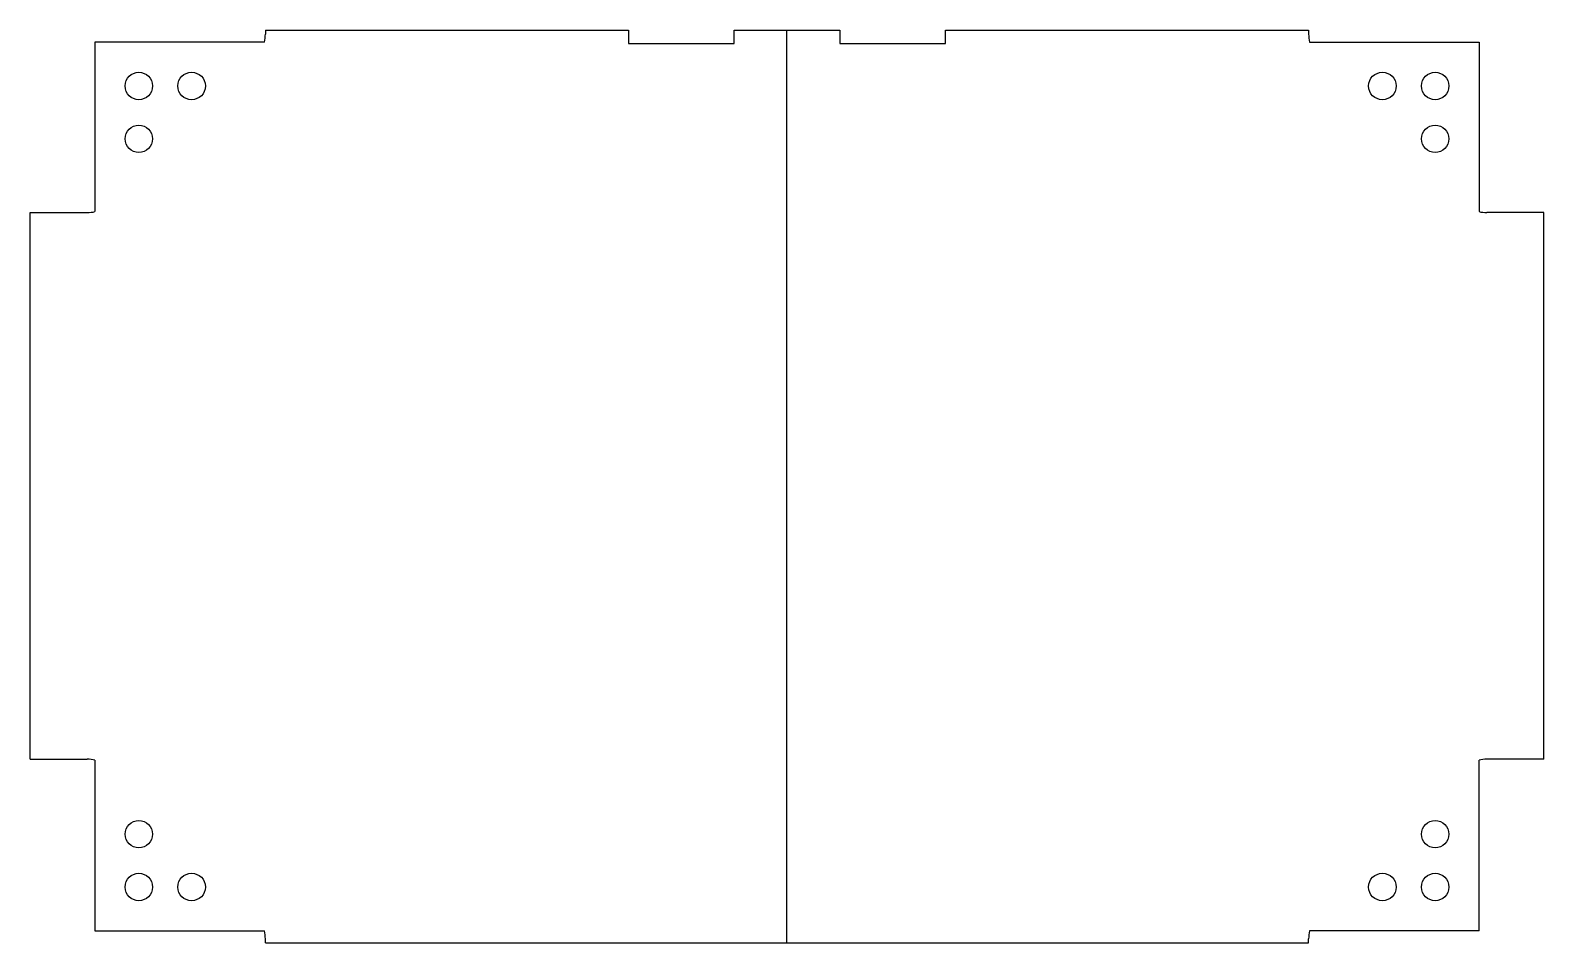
# Model space of a CAD drawing. Header units: millimetres. Extents: x 3 to 576, y 0 to 346.
import ezdxf

# ---------------------------------------------------------------- set-up
doc = ezdxf.new("R2010")
doc.units = ezdxf.units.MM
doc.layers.add('Sketch', color=7, linetype='CONTINUOUS')

msp = doc.modelspace()

# ---------------------------------------------------------------- linework, layer by layer
at = {"layer": 'Sketch'}
for p, q in [((92, 345.5), (229.5, 345.5)), ((92, 345.5), (92, 344)), ((229.5, 345.5), (229.5, 340.5)), ((269.5, 345.5), (289.5, 345.5)), ((269.5, 340.5), (269.5, 345.5)), ((289.5, 345.5), (309.5, 345.5)), ((289.5, 0), (289.5, 345.5)), ((309.5, 345.5), (309.5, 340.5)), ((349.5, 345.5), (487, 345.5)), ((349.5, 340.5), (349.5, 345.5)), ((487, 345.5), (487, 344)), ((91.6491, 341), (27.5, 341)), ((27.5, 341), (27.5, 276.825)), ((229.5, 340.5), (269.5, 340.5)), ((309.5, 340.5), (349.5, 340.5)), ((487.351, 341), (551.5, 341)), ((551.5, 341), (551.5, 276.825)), ((3, 276.5), (24.5, 276.5)), ((3, 69.5), (3, 276.5)), ((576, 276.5), (554.5, 276.5)), ((576, 69.5), (576, 276.5)), ((3, 69.5), (24.5, 69.5)), ((27.5, 69.1748), (27.5, 4.5)), ((551.5, 4.5), (551.5, 69.1748)), ((576, 69.5), (554.5, 69.5)), ((27.5, 4.5), (91.6491, 4.5)), ((92, 0), (92, 1.5)), ((92, 0), (289.5, 0)), ((289.5, 0), (487, 0)), ((487, 0), (487, 1.5)), ((551.5, 4.5), (487.351, 4.5))]:
    msp.add_line(p, q, dxfattribs=at)
for centre in [(44.1, 324.4), (64.1, 324.4), (514.9, 324.4), (534.9, 324.4), (44.1, 304.4), (534.9, 304.4), (44.1, 41.1), (534.9, 41.1), (44.1, 21.1), (64.1, 21.1), (514.9, 21.1), (534.9, 21.1)]:
    msp.add_circle(centre, 5.2, dxfattribs=at)
for centre, radius, start, end in [((79, 344), 13, -13.3424, 0.0000001), ((500, 344), 13, 180, -166.658), ((24.5, 290.5), 14, -90, -77.6266), ((554.5, 290.5), 14, -102.373, -90), ((24.5, 55.5), 14, 77.6266, 90), ((554.5, 55.5), 14, 90, 102.373), ((79, 1.5), 13, 0, 13.3424), ((500, 1.5), 13, 166.658, 180)]:
    msp.add_arc(centre, radius, start, end, dxfattribs=at)

doc.saveas('drawing.dxf')
